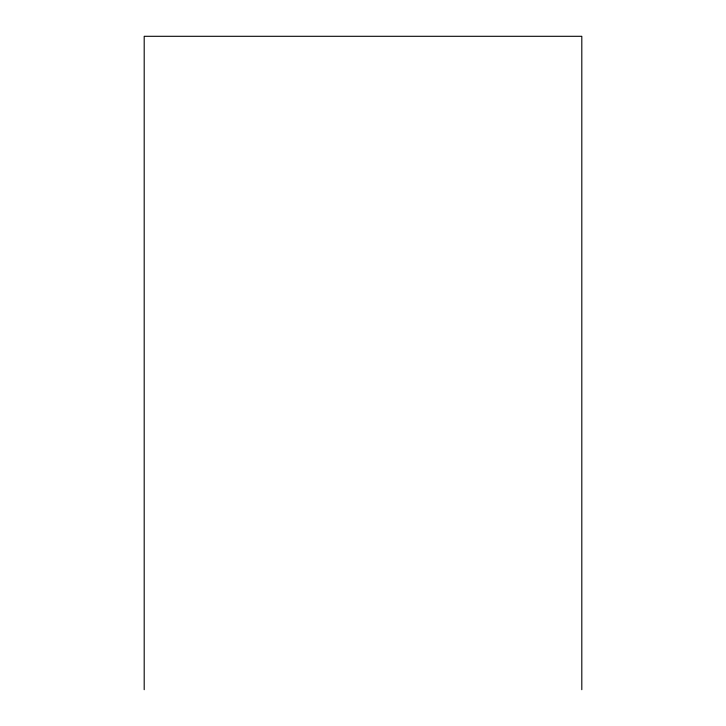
<?xml version="1.0" encoding="UTF-8"?>
<svg xmlns="http://www.w3.org/2000/svg" width="726" height="726" viewBox="0 0 726 726"><rect width="100%" height="100%" fill="white"/><g stroke="black" fill="none" stroke-linecap="round" stroke-linejoin="round"><path stroke-width="1.09" d="M581.807 689.7L581.807 36.3L144.193 36.3L144.193 689.7"/></g></svg>
